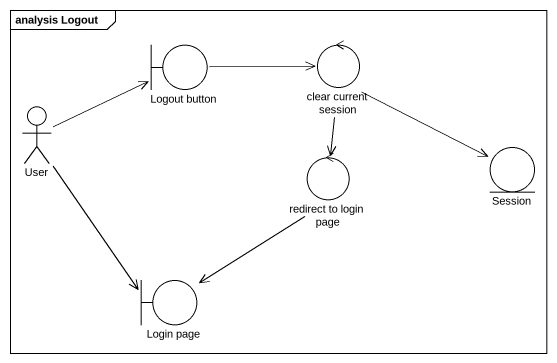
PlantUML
@startuml
mainframe analysis Logout
boundary "Logout button" as Logout_button
control "clear current session" as clear_current_session
actor User
entity Session
control "redirect to login page" as redirect_to_login_page
boundary "Login page" as Login_page
Logout_button -right-> clear_current_session
clear_current_session -right-> Session
clear_current_session --> redirect_to_login_page
User -right-> Logout_button
User --> Login_page
redirect_to_login_page --> Login_page
@enduml
